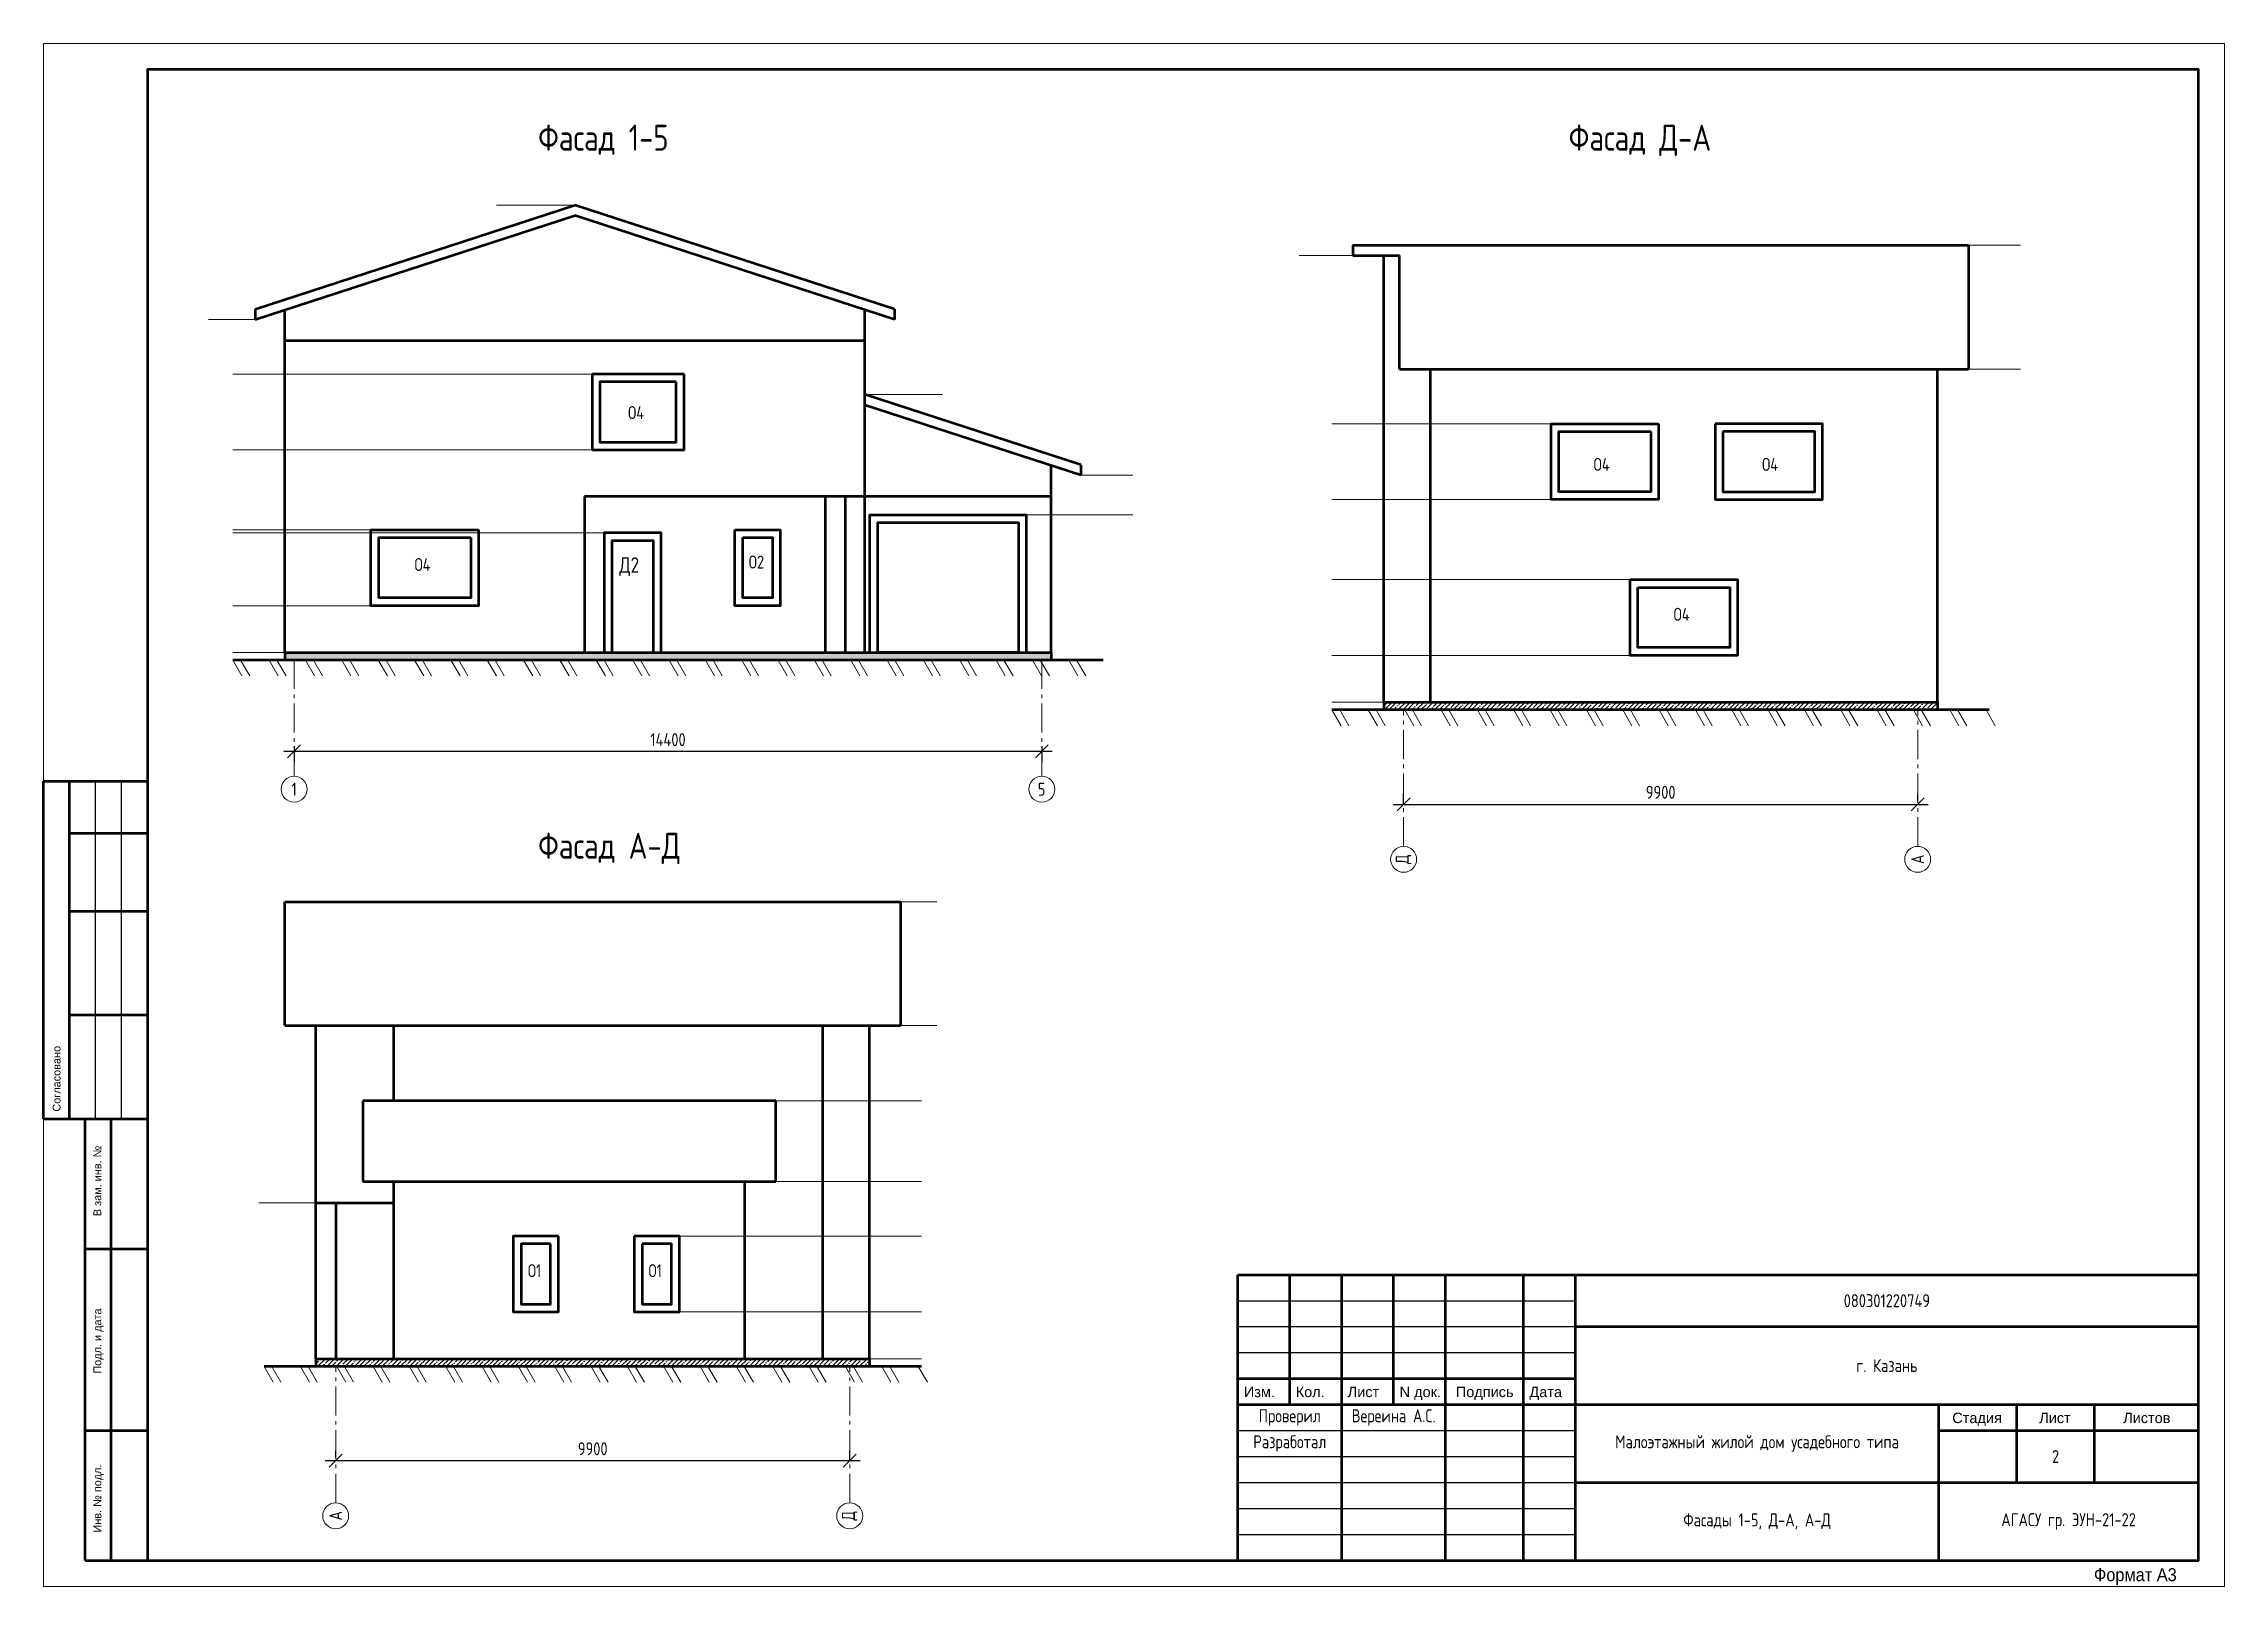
# Model space of a CAD drawing. Header units: millimetres. Extents: x 64082 to 106082, y 25094 to 54794.
import ezdxf

# ---------------------------------------------------------------- set-up
doc = ezdxf.new("R2010")
doc.units = ezdxf.units.MM
doc.linetypes.add('CONTINOUS', pattern=[0])
doc.linetypes.add('ГОСТ 2.303 6', pattern=[12, 8, -1.5, 1, -1.5])
for name, color, linetype, lineweight in [('Двери и окна', 7, 'Continuous', 50), ('Крыша', 7, 'Continuous', 50), ('Марки', 7, 'Continuous', 20), ('Отметки', 7, 'Continuous', 20), ('Стены', 7, 'Continuous', 50), ('Условное обозачение', 7, 'Continuous', 20), ('Штриховка', 7, 'Continuous', 20)]:
    doc.layers.add(name, color=color, linetype=linetype, lineweight=lineweight)
doc.layers.add('Оси', color=3, linetype='Continuous')
doc.layers.add('Текст', color=7, linetype='Continuous')
doc.styles.add('Arial', font='arial.ttf')
doc.styles.add('Standard 0.9', font='arial.ttf', dxfattribs={"width": 0.9})
doc.styles.add('ГОСТ 2.304', font='CS_Gost2304.shx')
doc.styles.add('ТЕКСТ_Z', font='arial.ttf')
doc.dimstyles.new('СПДС', dxfattribs={"dimscale": 100, "dimtxt": 2.5, "dimasz": 2.5, "dimexe": 2, "dimexo": 0.625, "dimgap": 1, "dimtad": 1, "dimdec": 0, "dimtxsty": 'ГОСТ 2.304', "dimblk": 'OBLIQUE', "dimblk1": 'OBLIQUE', "dimblk2": 'OBLIQUE', "dimcen": 2.5, "dimdle": 2, "dimadec": 0, "dimazin": 2, "dimtfac": 0.75, "dimtdec": 4, "dimtmove": 1, "dimatfit": 3, "dimfxl": 1, "dimtfill": 1, "dimtolj": 1, "dimarcsym": 1})

# ---------------------------------------------------------------- blocks, each defined once
blk = doc.blocks.new('Штамп осн бок')
at = {"color": 7, "lineweight": 50}
for p, q in [((-2000, 8500), (-2000, 15000)), ((-2000, 15000), (-1500, 15000)), ((-1500, 8500), (-1500, 15000)), ((-1500, 15000), (0, 15000)), ((-1500, 14000), (0, 14000)), ((-1500, 12500), (0, 12500)), ((-1500, 10500), (0, 10500)), ((-2000, 8500), (-1500, 8500)), ((-1500, 8500), (0, 8500)), ((-1200, 0), (-1200, 8500)), ((-1200, 8500), (-700, 8500)), ((-700, 0), (-700, 8500)), ((-700, 8500), (0, 8500)), ((-1200, 6000), (0, 6000)), ((-1200, 2500), (0, 2500)), ((-1200, 0), (-700, 0)), ((-700, 0), (0, 0))]:
    blk.add_line(p, q, dxfattribs=at)
at = {"color": 7}
for p, q in [((-1000, 8500), (-1000, 15000)), ((-500, 8500), (-500, 15000)), ((0, 15000), (0, 0))]:
    blk.add_line(p, q, dxfattribs=at)
at = {"color": 7, "style": 'ТЕКСТ_Z'}
for s, p in [('Согласовано', (-1675, 8640)), ('В зам. инв. №', (-890, 6627)), ('Подл. и дата', (-890, 3596)), ('Инв. № подл.', (-890, 536))]:
    blk.add_text(s, height=150, rotation=90, dxfattribs=at).set_placement(p)
blk = doc.blocks.new('Штамп осн')
at = {"color": 7, "lineweight": 50}
for p, q in [((-18500, 0), (-18500, 5500)), ((-18500, 5500), (0, 5500)), ((-18500, 5500), (0, 5500)), ((-17500, 3000), (-17500, 5500)), ((-16500, 0), (-16500, 5500)), ((-15500, 3000), (-15500, 5500)), ((-14500, 0), (-14500, 5500)), ((-13000, 0), (-13000, 5500)), ((-12000, 0), (-12000, 5500)), ((-12000, 4500), (0, 4500)), ((-18500, 3500), (-12000, 3500)), ((-18500, 3000), (0, 3000)), ((-5000, 0), (-5000, 3000)), ((-3500, 1500), (-3500, 3000)), ((-2000, 1500), (-2000, 3000)), ((-5000, 2500), (0, 2500)), ((-12000, 1500), (0, 1500))]:
    blk.add_line(p, q, dxfattribs=at)
at = {"color": 7}
for p in [(0, 5500), (-18500, 0)]:
    blk.add_line(p, (0, 0), dxfattribs=at)
at = {"color": 8}
for p, q in [((-18500, 5000), (-12000, 5000)), ((-18500, 4500), (-12000, 4500)), ((-18500, 4000), (-12000, 4000)), ((-18500, 2500), (-12000, 2500)), ((-18500, 2000), (-12000, 2000)), ((-18500, 1500), (-12000, 1500)), ((-18500, 1000), (-12000, 1000)), ((-18500, 500), (-12000, 500))]:
    blk.add_line(p, q, dxfattribs=at)
at = {"color": 7, "style": 'Arial'}
for s, p in [('Изм.', (-18385, 3143)), ('Кол.', (-17385, 3143)), ('Лист', (-16385, 3143)), ('N док.', (-15385, 3143)), ('Подпись', (-14302, 3143)), ('Дата', (-12885, 3143)), ('Стадия', (-4741, 2643)), ('Листов', (-1449, 2643))]:
    blk.add_text(s, height=200, dxfattribs=at).set_placement(p)
at = {"color": 7, "lineweight": 50, "style": 'Arial'}
blk.add_text('Лист', height=200, dxfattribs=at).set_placement((-3066, 2643))
blk = doc.blocks.new('_Oblique')
at = {"color": 0, "linetype": 'ByBlock', "lineweight": -2}
blk.add_line((-0.5, -0.5), (0.5, 0.5), dxfattribs=at)
blk = doc.blocks.new('*D22')
at = {"layer": 'Defpoints', "color": 0, "ltscale": 100}
for p in [(68907, 41330), (83307, 41330), (83307, 41170)]:
    blk.add_point(p, dxfattribs=at)
at = {"layer": 'Оси', "color": 0, "lineweight": -2, "ltscale": 100}
for p, q in [((68707, 41170), (83507, 41170)), ((68907, 41267), (68907, 40970)), ((83307, 41267), (83307, 40970))]:
    blk.add_line(p, q, dxfattribs=at)
at = {"layer": 'Оси', "color": 0, "lineweight": -2, "ltscale": 100, "xscale": 250, "yscale": 250, "zscale": 250, "rotation": 180}
blk.add_blockref('_Oblique', (68907, 41170), dxfattribs=at)
at = {"layer": 'Оси', "color": 0, "lineweight": -2, "ltscale": 100, "xscale": 250, "yscale": 250, "zscale": 250}
blk.add_blockref('_Oblique', (83307, 41170), dxfattribs=at)
at = {"layer": 'Оси', "color": 0, "lineweight": 20, "ltscale": 100, "insert": (76107, 41395), "char_height": 250, "attachment_point": 5, "style": 'ГОСТ 2.304', "bg_fill": 3, "box_fill_scale": 1.1, "bg_fill_color": 256, "bg_fill_true_color": 13158600, "bg_fill_transparency": 0}
blk.add_mtext('\\A1;14400', dxfattribs=at)
blk = doc.blocks.new('*D32')
at = {"layer": 'Defpoints', "color": 0, "ltscale": 100}
for p in [(90275, 40092), (100175, 40149), (100175, 40149)]:
    blk.add_point(p, dxfattribs=at)
at = {"layer": 'Оси', "color": 0, "lineweight": -2, "ltscale": 100}
for p, q in [((90275, 40155), (90275, 40349)), ((100175, 40212), (100175, 40349)), ((90075, 40149), (100375, 40149))]:
    blk.add_line(p, q, dxfattribs=at)
at = {"layer": 'Оси', "color": 0, "lineweight": -2, "ltscale": 100, "xscale": 250, "yscale": 250, "zscale": 250, "rotation": 180}
blk.add_blockref('_Oblique', (90275, 40149), dxfattribs=at)
at = {"layer": 'Оси', "color": 0, "lineweight": -2, "ltscale": 100, "xscale": 250, "yscale": 250, "zscale": 250}
blk.add_blockref('_Oblique', (100175, 40149), dxfattribs=at)
at = {"layer": 'Оси', "color": 0, "lineweight": 20, "ltscale": 100, "insert": (95225, 40382), "char_height": 250, "attachment_point": 5, "style": 'ГОСТ 2.304', "bg_fill": 3, "box_fill_scale": 1.1, "bg_fill_color": 256, "bg_fill_true_color": 13158600, "bg_fill_transparency": 0}
blk.add_mtext('\\A1;9900', dxfattribs=at)
blk = doc.blocks.new('*D42')
at = {"layer": 'Defpoints', "color": 0, "ltscale": 100}
for p in [(69707, 27511), (69707, 27511), (79607, 27454)]:
    blk.add_point(p, dxfattribs=at)
at = {"layer": 'Оси', "color": 0, "lineweight": -2, "ltscale": 100}
for p, q in [((79807, 27511), (69507, 27511)), ((69707, 27574), (69707, 27711)), ((79607, 27517), (79607, 27711))]:
    blk.add_line(p, q, dxfattribs=at)
at = {"layer": 'Оси', "color": 0, "lineweight": -2, "ltscale": 100, "xscale": 250, "yscale": 250, "zscale": 250, "rotation": 180}
blk.add_blockref('_Oblique', (69707, 27511), dxfattribs=at)
at = {"layer": 'Оси', "color": 0, "lineweight": -2, "ltscale": 100, "xscale": 250, "yscale": 250, "zscale": 250}
blk.add_blockref('_Oblique', (79607, 27511), dxfattribs=at)
at = {"layer": 'Оси', "color": 0, "lineweight": 20, "ltscale": 100, "insert": (74657, 27743), "char_height": 250, "attachment_point": 5, "style": 'ГОСТ 2.304', "bg_fill": 3, "box_fill_scale": 1.1, "bg_fill_color": 256, "bg_fill_true_color": 13158600, "bg_fill_transparency": 0}
blk.add_mtext('\\A1;9900', dxfattribs=at)

msp = doc.modelspace()

# ---------------------------------------------------------------- hatches: boundary and pattern name
at = {"layer": 'Штриховка', "ltscale": 100}
h = msp.add_hatch(dxfattribs=at)
h.set_pattern_fill('Железобетон', color=256, scale=25, pattern_type=2)
h.set_pattern_definition([(45, (1215.54, -1951.75), (-88.38835, 88.38835), []), (45, (1303.92, -1951.75), (-88.38835, 88.38835), [156.25, -33.75, 0, -33.75])])
edge = h.paths.add_edge_path()
edge.add_line((80146.7, 43073.6), (75976.7, 43073.6))
edge.add_line((82856.7, 43073.6), (80146.7, 43073.6))
edge.add_line((83486.7, 43073.6), (82856.7, 43073.6))
edge.add_line((83486.7, 43073.6), (83486.7, 42923.6))
edge.add_line((83486.7, 42923.6), (68726.7, 42923.6))
edge.add_line((68726.7, 43073.6), (68726.7, 42923.6))
edge.add_line((74876.7, 43073.6), (68726.7, 43073.6))
edge.add_line((75976.7, 43073.6), (74876.7, 43073.6))
h = msp.add_hatch(dxfattribs=at)
h.set_pattern_fill('Железобетон', color=256, scale=25, pattern_type=2)
h.set_pattern_definition([(45, (22354.31, 7919.02), (-88.38835, 88.38835), []), (45, (22442.7, 7919.02), (-88.38835, 88.38835), [156.25, -33.75, 0, -33.75])])
edge = h.paths.add_edge_path()
edge.add_line((100554.8, 42115.6), (100554.8, 41965.6))
edge.add_line((100554.8, 41965.6), (89894.8, 41965.6))
edge.add_line((89894.8, 42115.6), (89894.8, 41965.6))
edge.add_line((89894.8, 42115.6), (100554.8, 42115.6))
h = msp.add_hatch(dxfattribs=at)
h.set_pattern_fill('Железобетон', color=256, scale=25, pattern_type=2)
h.set_pattern_definition([(45, (-20194.57, -4719.15), (-88.38835, 88.38835), []), (45, (-20106.19, -4719.15), (-88.38835, 88.38835), [156.25, -33.75, 0, -33.75])])
edge = h.paths.add_edge_path()
edge.add_line((69326.7, 29477.4), (69326.7, 29327.4))
edge.add_line((69326.7, 29477.4), (79986.7, 29477.4))
edge.add_line((79986.7, 29477.4), (79986.7, 29327.4))
edge.add_line((79986.7, 29327.4), (69326.7, 29327.4))

# ---------------------------------------------------------------- linework, layer by layer
at = {"color": 7, "linetype": 'CONTINOUS', "lineweight": 20, "ltscale": 30}
msp.add_lwpolyline([(64081.9, 25094), (106081.9, 25094), (106081.9, 54794), (64081.9, 54794)], close=True, dxfattribs=at)
at = {"color": 7, "linetype": 'CONTINOUS', "lineweight": 50, "ltscale": 30}
msp.add_lwpolyline([(66081.9, 25594), (105581.9, 25594), (105581.9, 54294), (66081.9, 54294)], close=True, dxfattribs=at)
at = {"layer": 'Двери и окна', "ltscale": 100, "extrusion": (0, 0, -1)}
for points in [[(-76416.7, 48433.6), (-74646.7, 48433.6), (-74646.7, 46973.6), (-76416.7, 46973.6)], [(-72456.7, 45433.6), (-72456.7, 43973.6), (-70386.7, 43973.6), (-70386.7, 45433.6)], [(-94634.8, 44475.6), (-96704.8, 44475.6), (-96704.8, 43015.6), (-94634.8, 43015.6)], [(-73996.7, 31837.4), (-73126.7, 31837.4), (-73126.7, 30377.4), (-73996.7, 30377.4)], [(-75456.7, 31837.4), (-75456.7, 30377.4), (-76326.7, 30377.4), (-76326.7, 31837.4)]]:
    msp.add_lwpolyline(points, close=True, dxfattribs=at)
at = {"layer": 'Двери и окна', "ltscale": 100}
for points in [[(76266.7, 48283.6), (74796.7, 48283.6), (74796.7, 47123.6), (76266.7, 47123.6)], [(95034.8, 47325.6), (95034.8, 46165.6), (93264.8, 46165.6), (93264.8, 47325.6)], [(96424.8, 47325.6), (96424.8, 46165.6), (98194.8, 46165.6), (98194.8, 47325.6)], [(74876.7, 43073.6), (75976.7, 43073.6), (75976.7, 45373.6), (74876.7, 45373.6)], [(77396.7, 45433.6), (78266.7, 45433.6), (78266.7, 43973.6), (77396.7, 43973.6)], [(82856.7, 43073.6), (80146.7, 43073.6), (80146.7, 45573.6), (82856.7, 45573.6)], [(72306.7, 45283.6), (72306.7, 44123.6), (70536.7, 44123.6), (70536.7, 45283.6)], [(77546.7, 45283.6), (78116.7, 45283.6), (78116.7, 44123.6), (77546.7, 44123.6)], [(94784.8, 44325.6), (96554.8, 44325.6), (96554.8, 43165.6), (94784.8, 43165.6)]]:
    msp.add_lwpolyline(points, close=True, dxfattribs=at)
for points in [[(79996.7, 43073.6), (79996.7, 45723.6), (83006.7, 45723.6), (83006.7, 43073.6)], [(75826.7, 43073.6), (75826.7, 45223.6), (75026.7, 45223.6), (75026.7, 43073.6)]]:
    msp.add_lwpolyline(points, dxfattribs=at)
at = {"layer": 'Крыша', "ltscale": 100}
for p, q in [((68156.1, 49684.7), (74311.7, 51684.8)), ((80467.3, 49684.7), (74311.7, 51684.8)), ((68156.1, 49484.7), (74311.7, 51484.8)), ((80467.3, 49484.7), (74311.7, 51484.8)), ((89294.8, 50912.2), (101154.8, 50912.2)), ((89294.8, 50912.2), (89294.8, 50717.2)), ((101154.8, 50912.2), (101154.8, 48526.7)), ((89294.8, 50717.2), (90194.8, 50717.2)), ((89894.8, 48712.1), (89894.8, 50717.2)), ((68156.1, 49684.7), (68156.1, 49484.7)), ((80467.3, 49684.7), (80467.3, 49484.7)), ((84057.3, 46684.7), (79896.7, 48036.6)), ((84057.3, 46484.7), (79896.7, 47836.6)), ((84057.3, 46684.7), (84057.3, 46484.7)), ((68726.7, 43073.6), (68726.7, 46073.6)), ((68726.7, 43073.6), (74876.7, 43073.6)), ((68726.7, 35888.5), (68726.7, 38274)), ((68726.7, 38274), (80586.7, 38274)), ((80586.7, 38274), (80586.7, 35888.5)), ((68726.7, 35888.5), (80586.7, 35888.5)), ((78186.7, 34440.4), (70226.7, 34440.4)), ((70226.7, 34440.4), (70226.7, 32888.5)), ((78186.7, 32888.5), (78186.7, 34440.4)), ((70226.7, 32888.5), (78186.7, 32888.5))]:
    msp.add_line(p, q, dxfattribs=at)
at = {"layer": 'Оси', "color": 3, "linetype": 'ГОСТ 2.303 6', "lineweight": 20, "ltscale": 70}
for p, q in [((68906.7, 40690.4), (68906.7, 42923.6)), ((83306.7, 40690.4), (83306.7, 42923.6)), ((90274.8, 39341), (90274.8, 41965.6)), ((100174.8, 39340.8), (100174.8, 41965.6)), ((69706.7, 26702.6), (69706.7, 29327.4)), ((79606.7, 26702.8), (79606.7, 29327.4))]:
    msp.add_line(p, q, dxfattribs=at)
at = {"layer": 'Оси', "color": 3, "lineweight": 20, "ltscale": 100}
for centre in [(68906.7, 40440.4), (83306.7, 40440.4), (90274.8, 39091), (100174.8, 39090.8), (69706.7, 26452.6), (79606.7, 26452.8)]:
    msp.add_circle(centre, 250, dxfattribs=at)
at = {"layer": 'Отметки', "ltscale": 100}
for p, q in [((74306.7, 51683.2), (72806.7, 51683.2)), ((101154.8, 50912.2), (102154.8, 50912.2)), ((89894.8, 50717.2), (88262.5, 50717.2)), ((68156.1, 49484.7), (67256.1, 49484.7)), ((74646.7, 48433.6), (67726.7, 48433.6)), ((101154.8, 48526.7), (102154.8, 48526.7)), ((79896.7, 48036.6), (81396.7, 48036.6)), ((93114.8, 47475.6), (88894.8, 47475.6)), ((74646.7, 46973.6), (67726.7, 46973.6)), ((84057.3, 46484.7), (85057.3, 46484.7)), ((93114.8, 46015.6), (88894.8, 46015.6)), ((70386.7, 45433.6), (67726.7, 45433.6)), ((74876.7, 45373.6), (67726.7, 45373.6)), ((83006.7, 45723.6), (85057.3, 45723.6)), ((94634.8, 44475.6), (88894.8, 44475.6)), ((70386.7, 43973.6), (67726.7, 43973.6)), ((68726.7, 43073.6), (67726.7, 43073.6)), ((94634.8, 43015.6), (88894.8, 43015.6)), ((89894.8, 42115.6), (88894.8, 42115.6)), ((80586.7, 38274), (81286.7, 38274)), ((80586.7, 35888.5), (81286.7, 35888.5)), ((78186.7, 34440.4), (80986.7, 34440.4)), ((78186.7, 32888.5), (80986.7, 32888.5)), ((69706.7, 32477.4), (68226.7, 32477.4)), ((76326.7, 31837.4), (80986.7, 31837.4)), ((76326.7, 30377.4), (80986.7, 30377.4)), ((79986.7, 29477.4), (80986.7, 29477.4))]:
    msp.add_line(p, q, dxfattribs=at)
at = {"layer": 'Стены', "ltscale": 100}
for p, q in [((90194.8, 48526.7), (90194.8, 50717.2)), ((68726.7, 43073.6), (68726.7, 49670.1)), ((79896.7, 43073.6), (79896.7, 49670.1)), ((79896.7, 49073.6), (68726.7, 49073.6)), ((89894.8, 42115.6), (89894.8, 48712.1)), ((90194.8, 48526.7), (101154.8, 48526.7)), ((90794.8, 42115.6), (90794.8, 48526.7)), ((100554.8, 42115.6), (100554.8, 48526.7)), ((83486.7, 43073.6), (83486.7, 46670.1)), ((83486.7, 46073.6), (74496.7, 46073.6)), ((74496.7, 46073.6), (74496.7, 43073.6)), ((79136.7, 46073.6), (79136.7, 43073.6)), ((79516.7, 46073.6), (79516.7, 43073.6)), ((84486.7, 42923.6), (67726.7, 42923.6)), ((68726.7, 43073.6), (83486.7, 43073.6)), ((68726.7, 43073.6), (68726.7, 42923.6)), ((83486.7, 43073.6), (83486.7, 42923.6)), ((89894.8, 42115.6), (100554.8, 42115.6)), ((89894.8, 42115.6), (89894.8, 41965.6)), ((100554.8, 42115.6), (100554.8, 41965.6)), ((101554.8, 41965.6), (88894.8, 41965.6)), ((69326.7, 29477.4), (69326.7, 35888.5)), ((70826.7, 34440.4), (70826.7, 35888.5)), ((79086.7, 29477.4), (79086.7, 35888.5)), ((79986.7, 29477.4), (79986.7, 35888.5)), ((70826.7, 29477.4), (70826.7, 32888.5)), ((77586.7, 29477.4), (77586.7, 32888.5)), ((69326.7, 32477.4), (70826.7, 32477.4)), ((69706.7, 32477.4), (69706.7, 29477.4)), ((69326.7, 29477.4), (79986.7, 29477.4)), ((69326.7, 29477.4), (69326.7, 29327.4)), ((79986.7, 29477.4), (79986.7, 29327.4)), ((80986.7, 29327.4), (68326.7, 29327.4))]:
    msp.add_line(p, q, dxfattribs=at)
at = {"layer": 'Стены', "ltscale": 100, "extrusion": (0, 0, -1)}
for points in [[(-95184.8, 47475.6), (-95184.8, 46015.6), (-93114.8, 46015.6), (-93114.8, 47475.6)], [(-96274.8, 47475.6), (-96274.8, 46015.6), (-98344.8, 46015.6), (-98344.8, 47475.6)]]:
    msp.add_lwpolyline(points, close=True, dxfattribs=at)
at = {"layer": 'Стены', "ltscale": 100}
for points in [[(73846.7, 31687.4), (73276.7, 31687.4), (73276.7, 30527.4), (73846.7, 30527.4)], [(75606.7, 31687.4), (75606.7, 30527.4), (76176.7, 30527.4), (76176.7, 31687.4)]]:
    msp.add_lwpolyline(points, close=True, dxfattribs=at)
at = {"layer": 'Условное обозачение', "ltscale": 100}
for p, q in [((67726.7, 42923.6), (67901.7, 42620.5)), ((67876.7, 42923.6), (68051.7, 42620.5)), ((68426.7, 42923.6), (68601.7, 42620.5)), ((68576.7, 42923.6), (68751.7, 42620.5)), ((69126.7, 42923.6), (69301.7, 42620.5)), ((69276.7, 42923.6), (69451.7, 42620.5)), ((69826.7, 42923.6), (70001.7, 42620.5)), ((69976.7, 42923.6), (70151.7, 42620.5)), ((70526.7, 42923.6), (70701.7, 42620.5)), ((70676.7, 42923.6), (70851.7, 42620.5)), ((71226.7, 42923.6), (71401.7, 42620.5)), ((71376.7, 42923.6), (71551.7, 42620.5)), ((71926.7, 42923.6), (72101.7, 42620.5)), ((72076.7, 42923.6), (72251.7, 42620.5)), ((72626.7, 42923.6), (72801.7, 42620.5)), ((72776.7, 42923.6), (72951.7, 42620.5)), ((73326.7, 42923.6), (73501.7, 42620.5)), ((73476.7, 42923.6), (73651.7, 42620.5)), ((74026.7, 42923.6), (74201.7, 42620.5)), ((74176.7, 42923.6), (74351.7, 42620.5)), ((74726.7, 42923.6), (74901.7, 42620.5)), ((74876.7, 42923.6), (75051.7, 42620.5)), ((75426.7, 42923.6), (75601.7, 42620.5)), ((75576.7, 42923.6), (75751.7, 42620.5)), ((76126.7, 42923.6), (76301.7, 42620.5)), ((76276.7, 42923.6), (76451.7, 42620.5)), ((76826.7, 42923.6), (77001.7, 42620.5)), ((76976.7, 42923.6), (77151.7, 42620.5)), ((77526.7, 42923.6), (77701.7, 42620.5)), ((77676.7, 42923.6), (77851.7, 42620.5)), ((78226.7, 42923.6), (78401.7, 42620.5)), ((78376.7, 42923.6), (78551.7, 42620.5)), ((78926.7, 42923.6), (79101.7, 42620.5)), ((79076.7, 42923.6), (79251.7, 42620.5)), ((79626.7, 42923.6), (79801.7, 42620.5)), ((79776.7, 42923.6), (79951.7, 42620.5)), ((80326.7, 42923.6), (80501.7, 42620.5)), ((80476.7, 42923.6), (80651.7, 42620.5)), ((81026.7, 42923.6), (81201.7, 42620.5)), ((81176.7, 42923.6), (81351.7, 42620.5)), ((81726.7, 42923.6), (81901.7, 42620.5)), ((81876.7, 42923.6), (82051.7, 42620.5)), ((82426.7, 42923.6), (82601.7, 42620.5)), ((82576.7, 42923.6), (82751.7, 42620.5)), ((83126.7, 42923.6), (83301.7, 42620.5)), ((83276.7, 42923.6), (83451.7, 42620.5)), ((83826.7, 42923.6), (84001.7, 42620.5)), ((83976.7, 42923.6), (84151.7, 42620.5)), ((88894.8, 41965.6), (89069.8, 41662.4)), ((89044.8, 41965.6), (89219.8, 41662.4)), ((89594.8, 41965.6), (89769.8, 41662.4)), ((89744.8, 41965.6), (89919.8, 41662.4)), ((90294.8, 41965.6), (90469.8, 41662.4)), ((90444.8, 41965.6), (90619.8, 41662.4)), ((90994.8, 41965.6), (91169.8, 41662.4)), ((91144.8, 41965.6), (91319.8, 41662.4)), ((91694.8, 41965.6), (91869.8, 41662.4)), ((91844.8, 41965.6), (92019.8, 41662.4)), ((92394.8, 41965.6), (92569.8, 41662.4)), ((92544.8, 41965.6), (92719.8, 41662.4)), ((93094.8, 41965.6), (93269.8, 41662.4)), ((93244.8, 41965.6), (93419.8, 41662.4)), ((93794.8, 41965.6), (93969.8, 41662.4)), ((93944.8, 41965.6), (94119.8, 41662.4)), ((94494.8, 41965.6), (94669.8, 41662.4)), ((94644.8, 41965.6), (94819.8, 41662.4)), ((95194.8, 41965.6), (95369.8, 41662.4)), ((95344.8, 41965.6), (95519.8, 41662.4)), ((95894.8, 41965.6), (96069.8, 41662.4)), ((96044.8, 41965.6), (96219.8, 41662.4)), ((96594.8, 41965.6), (96769.8, 41662.4)), ((96744.8, 41965.6), (96919.8, 41662.4)), ((97294.8, 41965.6), (97469.8, 41662.4)), ((97444.8, 41965.6), (97619.8, 41662.4)), ((97994.8, 41965.6), (98169.8, 41662.4)), ((98144.8, 41965.6), (98319.8, 41662.4)), ((98694.8, 41965.6), (98869.8, 41662.4)), ((98844.8, 41965.6), (99019.8, 41662.4)), ((99394.8, 41965.6), (99569.8, 41662.4)), ((99544.8, 41965.6), (99719.8, 41662.4)), ((100094.8, 41965.6), (100269.8, 41662.4)), ((100244.8, 41965.6), (100419.8, 41662.4)), ((100794.8, 41965.6), (100969.8, 41662.4)), ((100944.8, 41965.6), (101119.8, 41662.4)), ((101494.8, 41965.6), (101669.8, 41662.4)), ((68326.7, 29327.4), (68501.7, 29024.3)), ((68476.7, 29327.4), (68651.7, 29024.3)), ((69026.7, 29327.4), (69201.7, 29024.3)), ((69176.7, 29327.4), (69351.7, 29024.3)), ((69726.7, 29327.4), (69901.7, 29024.3)), ((69876.7, 29327.4), (70051.7, 29024.3)), ((70426.7, 29327.4), (70601.7, 29024.3)), ((70576.7, 29327.4), (70751.7, 29024.3)), ((71126.7, 29327.4), (71301.7, 29024.3)), ((71276.7, 29327.4), (71451.7, 29024.3)), ((71826.7, 29327.4), (72001.7, 29024.3)), ((71976.7, 29327.4), (72151.7, 29024.3)), ((72526.7, 29327.4), (72701.7, 29024.3)), ((72676.7, 29327.4), (72851.7, 29024.3)), ((73226.7, 29327.4), (73401.7, 29024.3)), ((73376.7, 29327.4), (73551.7, 29024.3)), ((73926.7, 29327.4), (74101.7, 29024.3)), ((74076.7, 29327.4), (74251.7, 29024.3)), ((74626.7, 29327.4), (74801.7, 29024.3)), ((74776.7, 29327.4), (74951.7, 29024.3)), ((75326.7, 29327.4), (75501.7, 29024.3)), ((75476.7, 29327.4), (75651.7, 29024.3)), ((76026.7, 29327.4), (76201.7, 29024.3)), ((76176.7, 29327.4), (76351.7, 29024.3)), ((76726.7, 29327.4), (76901.7, 29024.3)), ((76876.7, 29327.4), (77051.7, 29024.3)), ((77426.7, 29327.4), (77601.7, 29024.3)), ((77576.7, 29327.4), (77751.7, 29024.3)), ((78126.7, 29327.4), (78301.7, 29024.3)), ((78276.7, 29327.4), (78451.7, 29024.3)), ((78826.7, 29327.4), (79001.7, 29024.3)), ((78976.7, 29327.4), (79151.7, 29024.3)), ((79526.7, 29327.4), (79701.7, 29024.3)), ((79676.7, 29327.4), (79851.7, 29024.3)), ((80226.7, 29327.4), (80401.7, 29024.3)), ((80376.7, 29327.4), (80551.7, 29024.3)), ((80926.7, 29327.4), (81101.7, 29024.3))]:
    msp.add_line(p, q, dxfattribs=at)

# ---------------------------------------------------------------- block references
at = {"color": 7, "linetype": 'CONTINOUS', "lineweight": 20, "ltscale": 30}
for name, p in [('Штамп осн бок', (66081.9, 25594)), ('Штамп осн', (105581.9, 25594))]:
    msp.add_blockref(name, p, dxfattribs=at)

# ---------------------------------------------------------------- texts
at = {"color": 7, "linetype": 'CONTINOUS', "lineweight": 20, "ltscale": 30, "style": 'Standard 0.9', "width": 0.9}
msp.add_text('Формат А3', height=250, dxfattribs=at).set_placement((103569, 25194))
at = {"ltscale": 100, "char_height": 250, "attachment_point": 5, "style": 'ГОСТ 2.304'}
for s, insert, width in [('080301220749', (99581.9, 30594), 12000), ('г. Казань', (99581.9, 29344), 12000), ('Малоэтажный жилой дом усадебного типа', (97081.9, 27844), 7000), ('2', (102831.9, 27594), 1500), ('Фасады 1-5, Д-А, А-Д', (97081.9, 26344), 7000), ('АГАСУ гр. ЭУН-21-22', (103081.9, 26344), 5000)]:
    msp.add_mtext(s, dxfattribs=dict(at, insert=insert, width=width))
at = {"layer": 'Марки', "ltscale": 100, "char_height": 250, "width": 349.744, "attachment_point": 1, "style": 'ГОСТ 2.304'}
for s, insert in [('О4', (75338.5, 47815.6)), ('О4', (93933.4, 46819.1)), ('О4', (97177.9, 46819.1)), ('О2', (77662.7, 44939.3)), ('О4', (71225.4, 44890.3)), ('О4', (95474.3, 43932.2)), ('О1', (73407.8, 31296.7)), ('О1', (75730.6, 31296.9))]:
    msp.add_mtext(s, dxfattribs=dict(at, insert=insert))
at = {"layer": 'Марки', "ltscale": 200, "insert": (75168.4, 44906.5), "char_height": 300, "width": 525.854, "attachment_point": 1, "style": 'ГОСТ 2.304'}
msp.add_mtext('Д2', dxfattribs=at)
at = {"layer": 'Оси', "color": 3, "lineweight": 20, "ltscale": 100, "char_height": 250, "attachment_point": 5, "style": 'ГОСТ 2.304'}
for s, insert, width in [('1', (68906.7, 40440.4), 272.268), ('5', (83302.4, 40438.6), 270.465)]:
    msp.add_mtext(s, dxfattribs=dict(at, insert=insert, width=width))
at = {"layer": 'Оси', "color": 3, "lineweight": 20, "ltscale": 100, "char_height": 250, "width": 292.102, "attachment_point": 5, "rotation": 90, "style": 'ГОСТ 2.304'}
for s, insert in [('Д', (90274.8, 39091)), ('А', (100174.8, 39090.8)), ('А', (69706.7, 26452.6)), ('Д', (79606.7, 26452.8))]:
    msp.add_mtext(s, dxfattribs=dict(at, insert=insert))
at = {"layer": 'Отметки', "ltscale": 200, "char_height": 500, "width": 3678.374, "attachment_point": 1, "style": 'ГОСТ 2.304'}
for s, insert in [('Фасад 1-5', (73606.5, 53233.3)), ('Фасад Д-А', (93454.4, 53233.3)), ('Фасад А-Д', (73606.5, 39601.7))]:
    msp.add_mtext(s, dxfattribs=dict(at, insert=insert))
at = {"layer": 'Текст', "ltscale": 100, "char_height": 250, "width": 2000, "attachment_point": 5, "style": 'ГОСТ 2.304'}
for s, insert in [('Проверил', (88081.9, 28344)), ('Вереина А.С.', (90081.9, 28344)), ('Разработал', (88081.9, 27844))]:
    msp.add_mtext(s, dxfattribs=dict(at, insert=insert))

# ---------------------------------------------------------------- next in the draw order: dimensions: what is measured, and where the dimension line sits
at = {"layer": 'Оси', "color": 3, "lineweight": 20, "ltscale": 100}
dim = msp.add_linear_dim(base=(83306.7, 41170.2), p1=(68906.7, 41329.8), p2=(83306.7, 41329.8), dimstyle='СПДС', dxfattribs=at)
dim.commit()
dim.dimension.update_dxf_attribs({"geometry": '*D22', "text_midpoint": (76106.7, 41395.2)})
for base, p1, p2, angle, picture, middle in [((100174.8, 40149.3), (90274.8, 40092.5), (100174.8, 40149.3), 180, '*D32', (95224.8, 40381.6)), ((69706.7, 27511.1), (79606.7, 27454.3), (69706.7, 27511.1), 0, '*D42', (74656.7, 27743.4))]:
    dim = msp.add_linear_dim(base=base, p1=p1, p2=p2, angle=angle, dimstyle='СПДС', dxfattribs=at)
    dim.commit()
    dim.dimension.update_dxf_attribs({"geometry": picture, "text_midpoint": middle})

doc.saveas('drawing.dxf')
